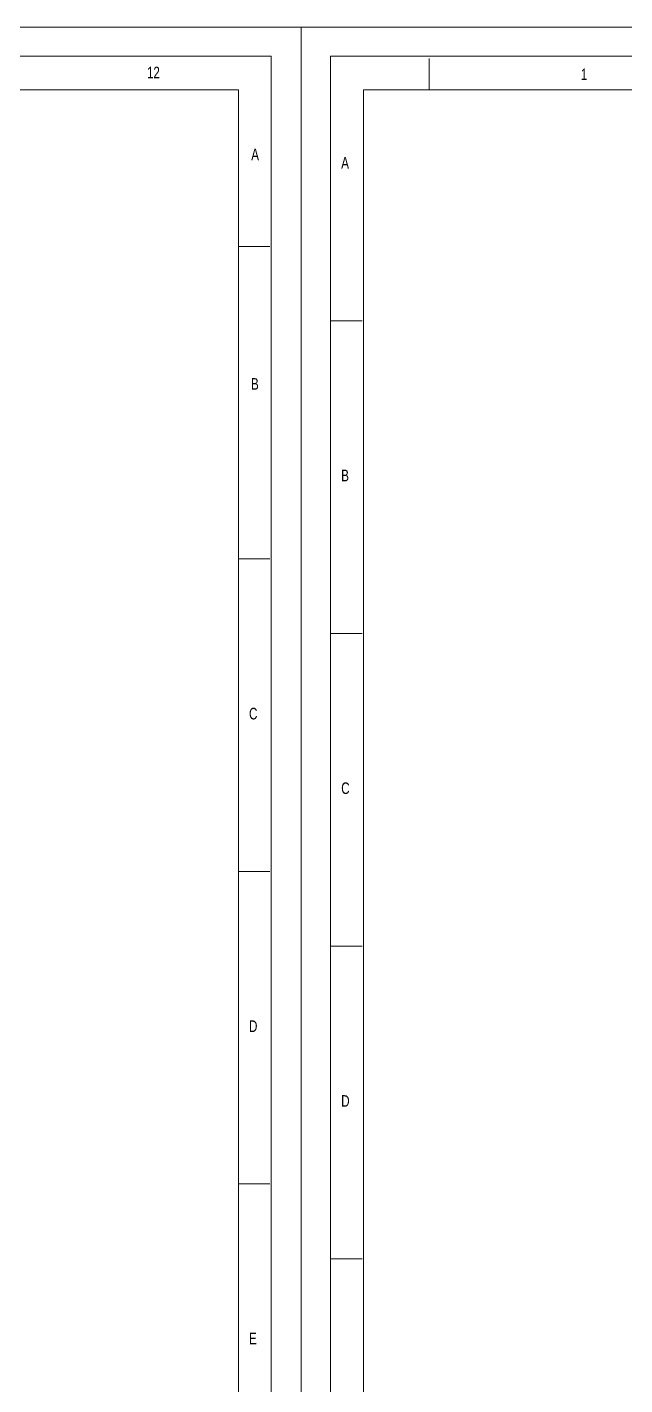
# Model space of a CAD drawing. Header units: millimetres. Extents: x 3220 to 226993, y 817 to 176024.
# Drawn here: x 57320 to 66707, y 154680 to 176024 of the extents above; entities that cross this region are included whole.
import ezdxf

# ---------------------------------------------------------------- set-up
doc = ezdxf.new("R2010")
doc.units = ezdxf.units.MM
doc.styles.add('SLDTEXTSTYLE0', font='TXT', dxfattribs={"width": 0.75})

# ---------------------------------------------------------------- blocks, each defined once
blk = doc.blocks.new('A1 E1-200')
at = {"color": 1, "linetype": 'Continuous', "lineweight": 18}
for p, q in [((-164800, 0), (-164800, 116400)), ((-164800, 116400), (0, 116400)), ((-162844, 1960), (-162844, 114440)), ((-162844, 114440), (-1960, 114440))]:
    blk.add_line(p, q, dxfattribs=at)
at = {"linetype": 'Continuous', "lineweight": 18}
for p, q in [((-163879, 931), (-163879, 115487)), ((-163879, 115487), (-937, 115487))]:
    blk.add_line(p, q, dxfattribs=at)
at = {"color": 5, "linetype": 'Continuous', "lineweight": 15}
for p, q in [((-160787, 114439), (-160787, 115419)), ((-162892, 107203), (-163872, 107203)), ((-163872, 97405), (-162892, 97405)), ((-162892, 87607), (-163872, 87607)), ((-163872, 77808), (-162892, 77808))]:
    blk.add_line(p, q, dxfattribs=at)
at = {"color": 5, "linetype": 'Continuous', "lineweight": 15, "char_height": 363, "attachment_point": 1, "style": 'SLDTEXTSTYLE0'}
for s, insert in [('1', (-156043, 115105)), ('A', (-163545, 112331)), ('B', (-163545, 102533)), ('C', (-163545, 92735)), ('D', (-163545, 82936))]:
    blk.add_mtext(s, dxfattribs=dict(at, insert=insert))
blk = doc.blocks.new('A2 E1-50')
at = {"color": 1, "linetype": 'Continuous', "lineweight": 18}
for p, q in [((-28847, 20086), (0, 20086)), ((-28363, 19601), (-485, 19601)), ((-485, 485), (-485, 19601))]:
    blk.add_line(p, q, dxfattribs=at)
at = {"color": 1, "linetype": 'Continuous', "lineweight": 15}
blk.add_line((0, 0), (0, 20086), dxfattribs=at)
at = {"linetype": 'Continuous', "lineweight": 18}
for p in [(-28619, 19861), (-232, 231)]:
    blk.add_line(p, (-232, 19861), dxfattribs=at)
at = {"color": 5, "linetype": 'Continuous', "lineweight": 15}
for p, q in [((-242, 18383), (-485, 18383)), ((-485, 15957), (-242, 15957)), ((-242, 13531), (-485, 13531)), ((-485, 11104), (-242, 11104))]:
    blk.add_line(p, q, dxfattribs=at)
at = {"color": 5, "linetype": 'Continuous', "lineweight": 15, "char_height": 89.9, "attachment_point": 1, "style": 'SLDTEXTSTYLE0'}
for s, insert in [('12', (-1196, 19779)), ('A', (-387, 19143)), ('B', (-389, 17361)), ('C', (-404, 14801)), ('D', (-404, 12374)), ('E', (-404, 9948))]:
    blk.add_mtext(s, dxfattribs=dict(at, insert=insert))

msp = doc.modelspace()

# ---------------------------------------------------------------- block references
for name, p, xscale, yscale, zscale in [('A2 E1-50', (61623, 135357.2), 2.024564718585504, 2.024564718585504, 2.024564718585504), ('A1 E1-200', (144308.2, 117622.2), 0.5017310599597968, 0.5017310599597968, 0.5017310599597968)]:
    msp.add_blockref(name, p, dxfattribs=dict(xscale=xscale, yscale=yscale, zscale=zscale))

doc.saveas('drawing.dxf')
